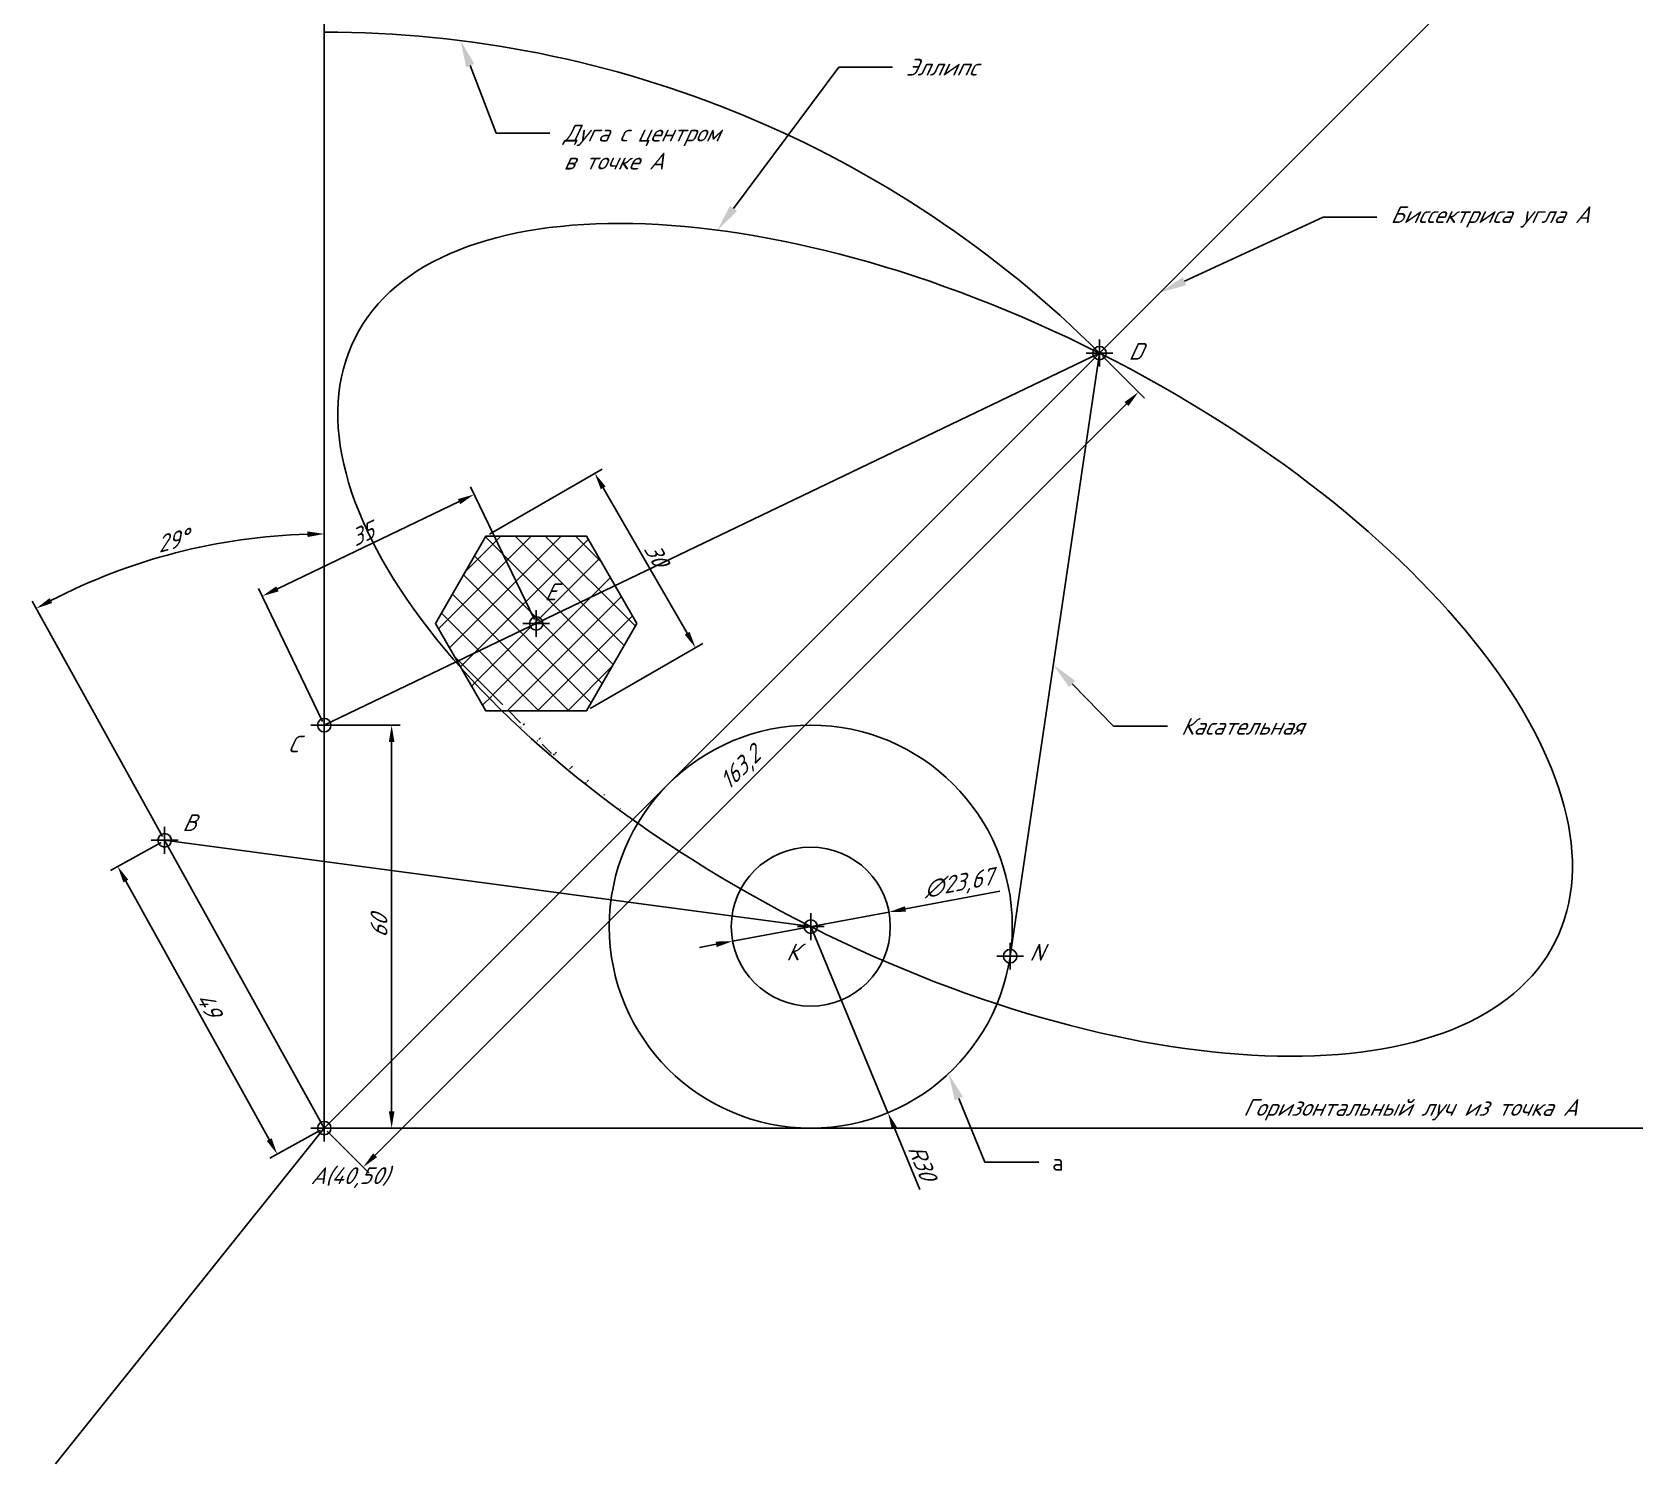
# Model space of a CAD drawing. Header units: millimetres. Extents: x -3 to 235, y 0 to 213.
import ezdxf
from ezdxf import colors
from ezdxf.entities.mleader import LeaderData, LeaderLine
from ezdxf.math import Vec2, Vec3

# ---------------------------------------------------------------- set-up
doc = ezdxf.new("R2010")
doc.units = ezdxf.units.MM
doc.header["$PDMODE"] = 34
doc.header["$PDSIZE"] = 2
doc.styles.get("Standard").update_dxf_attribs({"font": 'arial.ttf'})
doc.styles.add('гост', font='GOST_B.TTF', dxfattribs={"oblique": 25, "height": 2.5})
doc.dimstyles.new('гост', dxfattribs={"dimtxt": 2.5, "dimasz": 2.5, "dimexe": 1.25, "dimexo": 0.625, "dimtad": 1, "dimtxsty": 'гост', "dimcen": 2.5, "dimadec": 0, "dimazin": 0, "dimtfac": 1, "dimtmove": 0, "dimatfit": 3, "dimfxl": 1, "dimarcsym": 0})

# ---------------------------------------------------------------- blocks, each defined once
blk = doc.blocks.new('*D2')
at = {"color": 0, "lineweight": -2, "transparency": 16777216}
for p, q in [((33.03, 130.3), (60.07, 143.28)), ((71.28, 125.71), (61.79, 145.49)), ((39.73, 110.56), (30.23, 130.34))]:
    blk.add_line(p, q, dxfattribs=at)
at = {"color": 0, "transparency": 16777216}
for points in [[(59.89, 143.66), (60.25, 142.91), (62.33, 144.36)], [(32.85, 130.67), (33.21, 129.92), (30.78, 129.22)]]:
    blk.add_solid(points, dxfattribs=at)
at = {"layer": 'Defpoints', "color": 0, "transparency": 16777216}
for p in [(62.33, 144.36), (71.55, 125.15), (40, 110)]:
    blk.add_point(p, dxfattribs=at)
at = {"color": 0, "transparency": 16777216, "insert": (45.59, 138.41), "char_height": 2.5, "attachment_point": 5, "rotation": 25.6442, "style": 'гост'}
blk.add_mtext('35', dxfattribs=at)
blk = doc.blocks.new('*D3')
at = {"color": 0, "lineweight": -2, "transparency": 16777216}
for p, q in [((64.59, 138.45), (81.35, 148.12)), ((81.52, 145.33), (94.02, 123.68)), ((79.59, 112.47), (96.35, 122.14))]:
    blk.add_line(p, q, dxfattribs=at)
at = {"color": 0, "transparency": 16777216}
for points in [[(81.88, 145.54), (81.16, 145.13), (80.27, 147.5)], [(94.38, 123.89), (93.66, 123.48), (95.27, 121.52)]]:
    blk.add_solid(points, dxfattribs=at)
at = {"layer": 'Defpoints', "color": 0, "transparency": 16777216}
for p in [(64.05, 138.14), (95.27, 121.52), (79.05, 112.16)]:
    blk.add_point(p, dxfattribs=at)
at = {"color": 0, "transparency": 16777216, "insert": (89.39, 135.45), "char_height": 2.5, "attachment_point": 5, "rotation": 300, "style": 'гост'}
blk.add_mtext('30', dxfattribs=at)
blk = doc.blocks.new('*D4')
at = {"color": 0, "lineweight": -2, "transparency": 16777216}
for p, q in [((15.7, 92.55), (8.16, 88.37)), ((31.79, 48.31), (10.46, 86.79)), ((39.45, 49.7), (31.91, 45.52))]:
    blk.add_line(p, q, dxfattribs=at)
at = {"color": 0, "transparency": 16777216}
for points in [[(10.83, 86.99), (10.1, 86.59), (9.25, 88.98)], [(32.16, 48.51), (31.43, 48.11), (33, 46.12)]]:
    blk.add_solid(points, dxfattribs=at)
at = {"layer": 'Defpoints', "color": 0, "transparency": 16777216}
for p in [(16.24, 92.86), (9.25, 88.98), (40, 50)]:
    blk.add_point(p, dxfattribs=at)
at = {"color": 0, "transparency": 16777216, "insert": (22.77, 68.46), "char_height": 2.5, "attachment_point": 5, "rotation": 299, "style": 'гост'}
blk.add_mtext('49', dxfattribs=at)
blk = doc.blocks.new('*D5')
at = {"color": 0, "lineweight": -2, "transparency": 16777216}
for p, q in [((40.62, 110), (51.28, 110)), ((50.03, 107.5), (50.03, 52.5)), ((40.62, 50), (51.28, 50))]:
    blk.add_line(p, q, dxfattribs=at)
at = {"color": 0, "transparency": 16777216}
for points in [[(49.62, 107.5), (50.45, 107.5), (50.03, 110)], [(49.62, 52.5), (50.45, 52.5), (50.03, 50)]]:
    blk.add_solid(points, dxfattribs=at)
at = {"layer": 'Defpoints', "color": 0, "transparency": 16777216}
for p in [(40, 110), (40, 50), (50.03, 50)]:
    blk.add_point(p, dxfattribs=at)
at = {"color": 0, "transparency": 16777216, "insert": (48.16, 80), "char_height": 2.5, "attachment_point": 5, "rotation": 90, "style": 'гост'}
blk.add_mtext('60', dxfattribs=at)
blk = doc.blocks.new('*D6')
at = {"color": 0, "lineweight": -2, "transparency": 16777216}
for p, q in [((155.84, 164.96), (162.09, 158.71)), ((47.57, 45.96), (159.44, 157.83)), ((40.44, 49.56), (46.69, 43.31))]:
    blk.add_line(p, q, dxfattribs=at)
at = {"color": 0, "transparency": 16777216}
for points in [[(159.14, 158.12), (159.73, 157.53), (161.2, 159.6)], [(47.28, 46.26), (47.87, 45.67), (45.8, 44.2)]]:
    blk.add_solid(points, dxfattribs=at)
at = {"layer": 'Defpoints', "color": 0, "transparency": 16777216}
for p in [(155.4, 165.4), (161.2, 159.6), (40, 50)]:
    blk.add_point(p, dxfattribs=at)
at = {"color": 0, "transparency": 16777216, "insert": (102, 103.4), "char_height": 2.5, "attachment_point": 5, "rotation": 45, "style": 'гост'}
blk.add_mtext('163,2', dxfattribs=at)
blk = doc.blocks.new('*D7')
at = {"color": 0, "lineweight": -2, "transparency": 16777216}
for p, q in [((112.43, 80), (123.91, 52.29)), ((128.65, 40.87), (124.87, 49.98))]:
    blk.add_line(p, q, dxfattribs=at)
at = {"color": 0, "transparency": 16777216}
blk.add_solid([(125.26, 50.14), (124.49, 49.82), (123.91, 52.29)], dxfattribs=at)
at = {"layer": 'Defpoints', "color": 0, "transparency": 16777216}
for p in [(112.43, 80), (123.91, 52.29)]:
    blk.add_point(p, dxfattribs=at)
at = {"color": 0, "transparency": 16777216, "insert": (128.97, 44.99), "char_height": 2.5, "attachment_point": 5, "rotation": 292.5156, "style": 'гост'}
blk.add_mtext('R30', dxfattribs=at)
blk = doc.blocks.new('*D8')
at = {"color": 0, "lineweight": -2, "transparency": 16777216}
for p, q in [((140.58, 85.26), (126.52, 82.63)), ((100.79, 77.83), (124.06, 82.17)), ((98.34, 77.37), (95.88, 76.91))]:
    blk.add_line(p, q, dxfattribs=at)
at = {"color": 0, "transparency": 16777216}
for points in [[(126.44, 83.04), (126.59, 82.22), (124.06, 82.17)], [(98.26, 77.78), (98.41, 76.96), (100.79, 77.83)]]:
    blk.add_solid(points, dxfattribs=at)
at = {"layer": 'Defpoints', "color": 0, "transparency": 16777216}
for p in [(124.06, 82.17), (100.79, 77.83)]:
    blk.add_point(p, dxfattribs=at)
at = {"color": 0, "transparency": 16777216, "insert": (134.39, 86.26), "char_height": 2.5, "attachment_point": 5, "rotation": 10.5823, "style": 'гост'}
blk.add_mtext('∅23,67', dxfattribs=at)
blk = doc.blocks.new('*D9')
at = {"color": 0, "lineweight": -2, "transparency": 16777216}
for p, q in [((40, 117.76), (40, 139.72)), ((15.94, 93.4), (-3.5, 128.47))]:
    blk.add_line(p, q, dxfattribs=at)
blk.add_arc((40, 50), 88.47, 91.6192, 117.3808, dxfattribs=at)
at = {"color": 0, "transparency": 16777216}
for points in [[(37.49, 138.85), (37.51, 138.01), (40, 138.47)], [(-0.49, 128.19), (-0.88, 128.92), (-2.89, 127.37)]]:
    blk.add_solid(points, dxfattribs=at)
at = {"layer": 'Defpoints', "color": 0, "transparency": 16777216}
for p in [(25.15, 137.21), (40, 117.14), (40, 110), (16.24, 92.86), (40, 50)]:
    blk.add_point(p, dxfattribs=at)
at = {"color": 0, "transparency": 16777216, "insert": (17.38, 137.46), "char_height": 2.5, "attachment_point": 5, "rotation": 14.5, "style": 'гост'}
blk.add_mtext('29°', dxfattribs=at)

msp = doc.modelspace()

# ---------------------------------------------------------------- hatches: boundary and pattern name
h = msp.add_hatch()
h.set_pattern_fill('ANSI37', color=256)
edge = h.paths.add_edge_path()
edge.add_line((86.552, 125.147), (83.297, 130.786))
edge.add_line((83.297, 130.786), (59.808, 119.509))
edge.add_line((59.808, 119.509), (60.42, 118.448))
edge.add_ellipse((133.913, 122.7), major_axis=(89.328, -44.95), ratio=0.4780127, start_angle=230.40264, end_angle=236.26144)
edge.add_line((66.432, 112.157), (79.052, 112.157))
edge.add_line((79.052, 112.157), (86.552, 125.147))
h.paths.add_polyline_path([(83.297, 130.786), (79.052, 138.138), (64.052, 138.138), (56.552, 125.147), (59.808, 119.509)])
edge = h.paths.add_edge_path()
edge.add_ellipse((133.913, 122.7), major_axis=(89.328, -44.95), ratio=0.4780127, start_angle=230.40264, end_angle=236.26144, ccw=False)
edge.add_line((60.42, 118.448), (64.052, 112.157))
edge.add_line((64.052, 112.157), (66.432, 112.157))

# ---------------------------------------------------------------- linework, layer by layer
for p, q in [((40, 50), (155.4, 165.4)), ((155.4, 165.4), (40, 110)), ((155.4, 165.4), (142.103, 75.605)), ((40, 50), (16.244, 92.856)), ((16.244, 92.856), (112.426, 80)), ((40, 50), (0, 0))]:
    msp.add_line(p, q)
for p, direction in [((40, 50), (0, 1)), ((155.4, 165.4), (0.7071068, 0.7071068)), ((40, 50), (1, 0))]:
    msp.add_ray(p, direction)
msp.add_lwpolyline([(86.552, 125.147), (79.052, 138.138), (64.052, 138.138), (56.552, 125.147), (64.052, 112.157), (79.052, 112.157)], close=True)
for radius in [30, 11.835]:
    msp.add_circle((112.426, 80), radius)
msp.add_arc((40, 50), 163.2, 45, 90)
msp.add_ellipse((133.913, 122.7), major_axis=(89.328, -44.95), ratio=0.4780127)
for p in [(155.4, 165.4), (71.552, 125.147), (40, 110), (16.244, 92.856), (112.426, 80), (142.103, 75.605), (40, 50)]:
    msp.add_point(p)

# ---------------------------------------------------------------- texts
at = {"char_height": 2.5, "attachment_point": 1, "style": 'гост'}
for s, width, insert in [('D', 8.5972, (159.706, 166.913)), ('Е', 6.5316, (72.778, 131.094)), ('С', 7.72071, (34.556, 108.447)), ('В', 10.01632, (18.845, 96.729)), ('К', 4.75443, (108.73, 77.481)), ('N', 9.53659, (144.937, 77.422)), ('Горизонтальный луч из точка А', 70.52994, (176.762, 54.329)), ('А(40,50)', 18.0002, (37.963, 44.178))]:
    msp.add_mtext_dynamic_manual_height_columns(s, width=width, gutter_width=12.5, heights=[0], dxfattribs=dict(at, insert=insert))

# ---------------------------------------------------------------- dimensions: what is measured, and where the dimension line sits
for p1, p2, distance, picture, middle in [((40, 50), (155.4, 165.4), -8.208, '*D6', (102.003, 103.397)), ((64.052, 138.138), (79.052, 112.157), 18.723, '*D3', (89.391, 135.446)), ((40, 110), (40, 50), 10.032, '*D5', (48.157, 80)), ((40, 50), (16.244, 92.856), 7.998, '*D4', (22.767, 68.46))]:
    dim = msp.add_aligned_dim(p1=p1, p2=p2, distance=distance, dimstyle='гост')
    dim.commit()
    dim.dimension.update_dxf_attribs({"geometry": picture, "text_midpoint": middle})
dim = msp.add_linear_dim(base=(62.328, 144.363), p1=(40, 110), p2=(71.552, 125.147), angle=25.6442, dimstyle='гост')
dim.commit()
dim.dimension.update_dxf_attribs({"geometry": '*D2', "text_midpoint": (46.398, 136.716), "dimtype": 161})
dim = msp.add_angular_dim_2l(base=(25.145, 137.211), line1=((40, 50), (16.244, 92.856)), line2=((40, 110), (40, 117.138)), dimstyle='гост')
dim.commit()
dim.dimension.update_dxf_attribs({"geometry": '*D9', "text_midpoint": (17.38, 137.464)})
dim = msp.add_diameter_dim_2p(p1=(100.793, 77.827), p2=(124.06, 82.173), dimstyle='гост')
dim.commit()
dim.dimension.update_dxf_attribs({"geometry": '*D8', "text_midpoint": (134.39, 86.263)})
dim = msp.add_radius_dim(center=(112.426, 80), mpoint=(123.914, 52.287), dimstyle='гост')
dim.commit()
dim.dimension.update_dxf_attribs({"geometry": '*D7', "text_midpoint": (128.969, 44.989)})

# ---------------------------------------------------------------- leaders
ml = msp.add_multileader_mtext('Standard')
ml.set_content('Дуга с центром\\P\\pxql;в точке А', color=256, style='гост')
ml.set_leader_properties()
ml.build(insert=Vec2(0, 0))
ctx = ml.context
ctx.base_point, ctx.char_height, ctx.plane_origin = Vec3(73.601, 198.149), 2.5, Vec3(60.302, 211.932)
notes = []
notes.append((ctx, [(0, (1, 1, 0), (65.601, 198.149), (1, 0), 8, [(0, [(60.302, 211.932)], 0, [])])]))
ctx.mtext.insert, ctx.mtext.flow_direction = Vec3(75.601, 199.401), 5
ml = msp.add_multileader_mtext('Standard')
ml.set_content('Эллипс', color=256, style='гост')
ml.set_leader_properties()
ml.build(insert=Vec2(0, 0))
ctx = ml.context
ctx.base_point, ctx.char_height, ctx.plane_origin = Vec3(124.576, 207.974), 2.5, Vec3(98.533, 183.7)
notes.append((ctx, [(0, (1, 1, 0), (116.576, 207.974), (1, 0), 8, [(0, [(98.533, 183.7)], 0, [])])]))
ctx.mtext.insert, ctx.mtext.flow_direction = Vec3(126.576, 209.224), 5
ml = msp.add_multileader_mtext('Standard')
ml.set_content('Биссектриса угла А', color=256, style='гост')
ml.set_leader_properties()
ml.build(insert=Vec2(0, 0))
ctx = ml.context
ctx.base_point, ctx.char_height, ctx.plane_origin = Vec3(196.687, 185.644), 2.5, Vec3(164.434, 174.434)
notes.append((ctx, [(0, (1, 1, 0), (188.687, 185.644), (1, 0), 8, [(0, [(164.434, 174.434)], 0, [])])]))
ctx.mtext.insert, ctx.mtext.flow_direction = Vec3(198.687, 187.266), 5
ml = msp.add_multileader_mtext('Standard')
ml.set_content('Касательная', color=256, style='гост')
ml.set_leader_properties()
ml.build(insert=Vec2(0, 0))
ctx = ml.context
ctx.base_point, ctx.char_height, ctx.plane_origin = Vec3(165.511, 109.83), 2.5, Vec3(148.528, 118.997)
notes.append((ctx, [(0, (1, 1, 0), (157.511, 109.83), (1, 0), 8, [(0, [(148.528, 118.997)], 0, [])])]))
ctx.mtext.insert, ctx.mtext.flow_direction = Vec3(167.511, 111.08), 5
ml = msp.add_multileader_mtext('Standard')
ml.set_content('{\\fGOST type B|b0|i0|c204|p34;а}', color=256)
ml.set_leader_properties()
ml.build(insert=Vec2(0, 0))
ctx = ml.context
ctx.base_point, ctx.char_height, ctx.plane_origin = Vec3(146.358, 44.914), 2.5, Vec3(132.943, 58.113)
notes.append((ctx, [(0, (1, 1, 0), (138.358, 44.914), (1, 0), 8, [(0, [(132.943, 58.113)], 0, [])])]))
ctx.mtext.insert, ctx.mtext.flow_direction = Vec3(148.358, 46.164), 5
for ctx, leaders in notes:
    for number, flags, end, landing, length, lines in leaders:
        leader = LeaderData()
        leader.index, (leader.has_last_leader_line, leader.has_dogleg_vector, leader.attachment_direction) = number, flags
        leader.last_leader_point, leader.dogleg_vector, leader.dogleg_length = Vec3(end), Vec3(landing), length
        for number, points, colour, breaks in lines:
            line = LeaderLine()
            line.index, line.vertices, line.color, line.breaks = number, Vec3.list(points), colors.encode_raw_color(colour), breaks
            leader.lines.append(line)
        ctx.leaders.append(leader)

doc.saveas('drawing.dxf')
